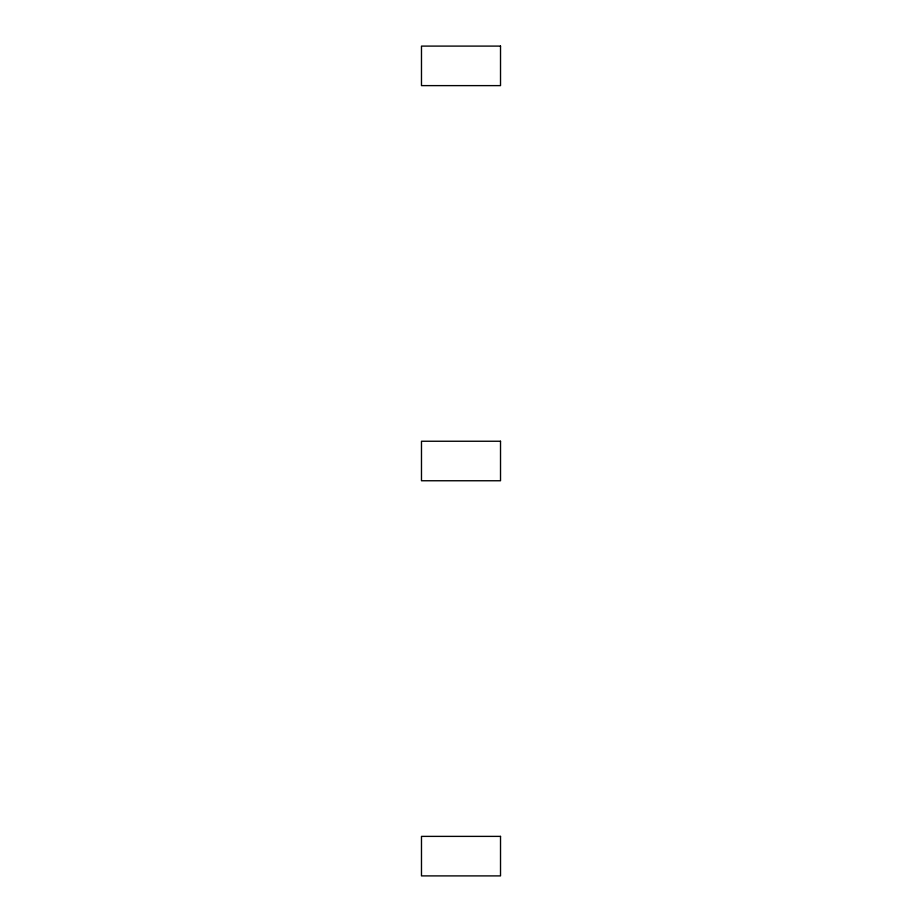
<?xml version="1.0" encoding="UTF-8"?>
<svg xmlns="http://www.w3.org/2000/svg" width="922" height="922" viewBox="0 0 922 922"><rect width="100%" height="100%" fill="white"/><g stroke="black" fill="none" stroke-linecap="round" stroke-linejoin="round"><path stroke-width="1.38" d="M500.519 46.1L421.481 46.1L421.481 85.619L500.519 85.619L500.519 46.1M500.519 441.246L421.481 441.246L421.481 480.754L500.519 480.754L500.519 441.246M500.519 836.381L421.481 836.381L421.481 875.9L500.519 875.9L500.519 836.381"/></g></svg>
